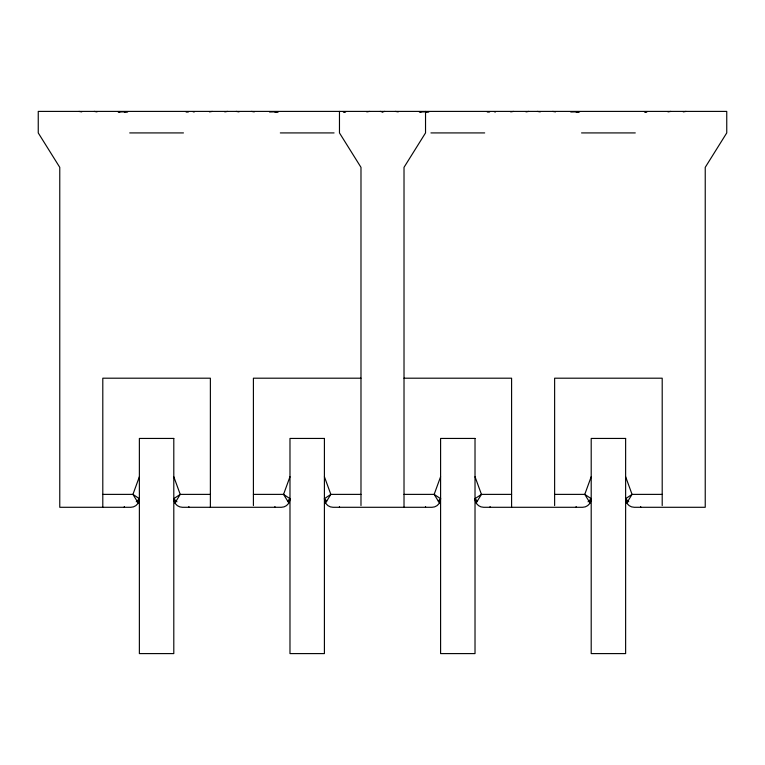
<?xml version="1.0" encoding="UTF-8"?>
<svg xmlns="http://www.w3.org/2000/svg" width="765" height="765" viewBox="0 0 765 765"><rect width="100%" height="100%" fill="white"/><g stroke="black" fill="none" stroke-linecap="round" stroke-linejoin="round"><path stroke-width="1.15" d="M139.373 476.738L132.947 494.381L138.216 502.988L139.373 498.684L132.947 494.381L102.797 494.381M289.983 476.738L283.557 494.381L288.826 502.988L289.983 498.684L283.557 494.381L253.406 494.381M440.592 476.738L434.166 494.381L439.435 502.988L440.592 498.684L434.166 494.381L404.016 494.381M591.202 476.738L584.776 494.381L590.044 502.988L591.202 498.684L584.776 494.381L554.625 494.381M136.246 501.811L139.373 498.684A8.606 8.606 0 0 1 130.767 507.291L59.766 507.291L59.766 167.344L38.25 132.919L38.25 111.403L726.75 111.403L726.75 132.919L705.234 167.344L705.234 507.291L634.233 507.291A8.606 8.606 0 0 1 625.627 498.684L632.053 494.381L662.203 494.381M287.64 501.027L289.983 498.684A8.606 8.606 0 0 1 281.377 507.291L182.405 507.291A8.606 8.606 0 0 1 173.798 498.684L180.224 494.381L210.375 494.381M438.249 501.027L440.592 498.684A8.606 8.606 0 0 1 431.986 507.291L333.014 507.291A8.606 8.606 0 0 1 324.408 498.684L330.834 494.381L360.984 494.381M588.075 501.811L591.202 498.684A8.606 8.606 0 0 1 582.595 507.291L483.623 507.291A8.606 8.606 0 0 1 475.017 498.684L481.443 494.381L511.594 494.381M193.029 111.728L194.214 112.015M343.638 111.728L344.824 112.015M494.247 111.728L495.433 112.015M644.857 111.728L646.043 112.015M209.495 111.881L212.316 111.403M224.776 111.881L227.588 111.403M366.779 111.881L369.591 111.403M382.051 111.881L384.872 111.403M510.714 111.881L513.525 111.403M525.995 111.881L528.806 111.403M667.998 111.881L670.809 111.403M683.269 111.881L686.081 111.403M124.332 112.12L127.86 111.728L118.958 112.015M274.941 112.12L278.47 111.728L269.567 112.015M425.55 112.12L429.079 111.728L420.176 112.015M576.16 112.12L579.688 111.728L570.786 112.015M118.441 111.862L120.086 111.7L117.858 111.7M419.66 111.862L421.305 111.7L419.077 111.7M185.943 111.862L188.649 111.7L186.421 111.7M343.227 111.862L345.923 111.7L343.695 111.7M487.162 111.862L489.858 111.7L487.64 111.7M644.446 111.862L647.142 111.7L644.914 111.7M275.142 111.7L277.36 111.7M576.351 111.7L578.579 111.7M129.715 132.919L183.457 132.919M280.325 132.919L334.066 132.919M430.934 132.919L484.675 132.919M581.543 132.919L635.285 132.919M360.984 378.197L253.406 378.197L253.406 505.56M404.016 378.197L511.594 378.197L511.594 507.291M552.684 111.403L555.505 111.881M537.413 111.403L540.224 111.881M395.409 111.403L398.221 111.881M380.128 111.403L382.949 111.881M251.475 111.403L254.286 111.881M236.194 111.403L239.005 111.881M94.191 111.403L97.002 111.881M78.919 111.403L81.731 111.881M628.754 501.811L625.627 498.684L626.784 502.988L632.053 494.381L625.627 476.738M477.36 501.027L475.017 498.684L476.174 502.988L481.443 494.381L475.017 476.738M326.751 501.027L324.408 498.684L325.565 502.988L330.834 494.381L324.408 476.738M176.925 501.811L173.798 498.684L174.956 502.988L180.224 494.381L173.798 476.738M662.203 505.56L662.203 378.197L554.625 378.197L554.625 505.56M640.688 506.554L640.688 507.291M576.141 506.554L576.141 507.291M490.078 506.554L490.078 507.291M425.531 111.403L425.531 132.919L404.016 167.344L404.016 507.291M425.531 506.554L425.531 507.291M360.984 505.56L360.984 167.344L339.469 132.919L339.469 111.403M339.469 506.554L339.469 507.291M274.922 506.554L274.922 507.291M210.375 507.291L210.375 378.197L102.797 378.197L102.797 507.291M188.859 506.554L188.859 507.291M124.312 506.554L124.312 507.291M173.798 438.441L139.373 438.441L139.373 653.597L173.798 653.597L173.798 438.441M324.408 438.441L289.983 438.441L289.983 653.597L324.408 653.597L324.408 438.441M475.017 438.441L440.592 438.441L440.592 653.597L475.017 653.597L475.017 438.441M625.627 438.441L591.202 438.441L591.202 653.597L625.627 653.597L625.627 438.441"/></g></svg>
